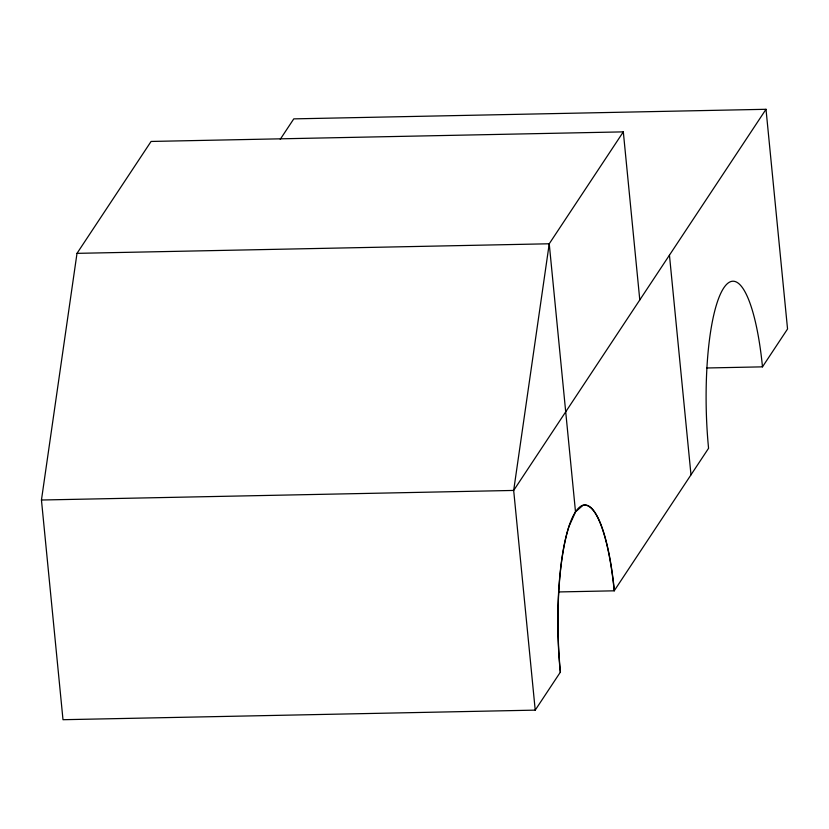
<?xml version="1.0" encoding="UTF-8"?>
<svg xmlns="http://www.w3.org/2000/svg" width="829" height="829" viewBox="0 0 829 829"><rect width="100%" height="100%" fill="white"/><g stroke="black" fill="none" stroke-linecap="round" stroke-linejoin="round"><path stroke-width="1.24" d="M614.341 590.611A126.443 29.295 88.8 0 0 575.647 511.659L569.077 526.27A126.443 29.295 88.8 0 0 560.425 672.06L535.223 710.132L62.994 719.707L41.45 500.011L77.004 253.353L151.085 141.448L623.315 131.873L639.791 299.943M280.233 139.334L293.777 118.868L766.006 109.293L787.55 328.989L762.483 366.853L706.847 367.983M623.315 131.873L549.233 243.778L513.679 490.436L535.223 710.132M766.006 109.293L513.679 490.436L41.45 500.011M558.58 591.947L614.206 590.818L708.567 448.292A126.443 29.295 88.8 0 1 723.79 287.891A126.443 29.295 88.8 0 1 762.483 366.853M560.29 672.257A126.443 29.295 88.8 0 1 575.513 511.856L582.891 505.4A126.443 29.295 88.8 0 1 614.206 590.818M77.004 253.353L549.233 243.778L575.513 511.856M669.449 255.156L690.992 474.841"/></g></svg>
